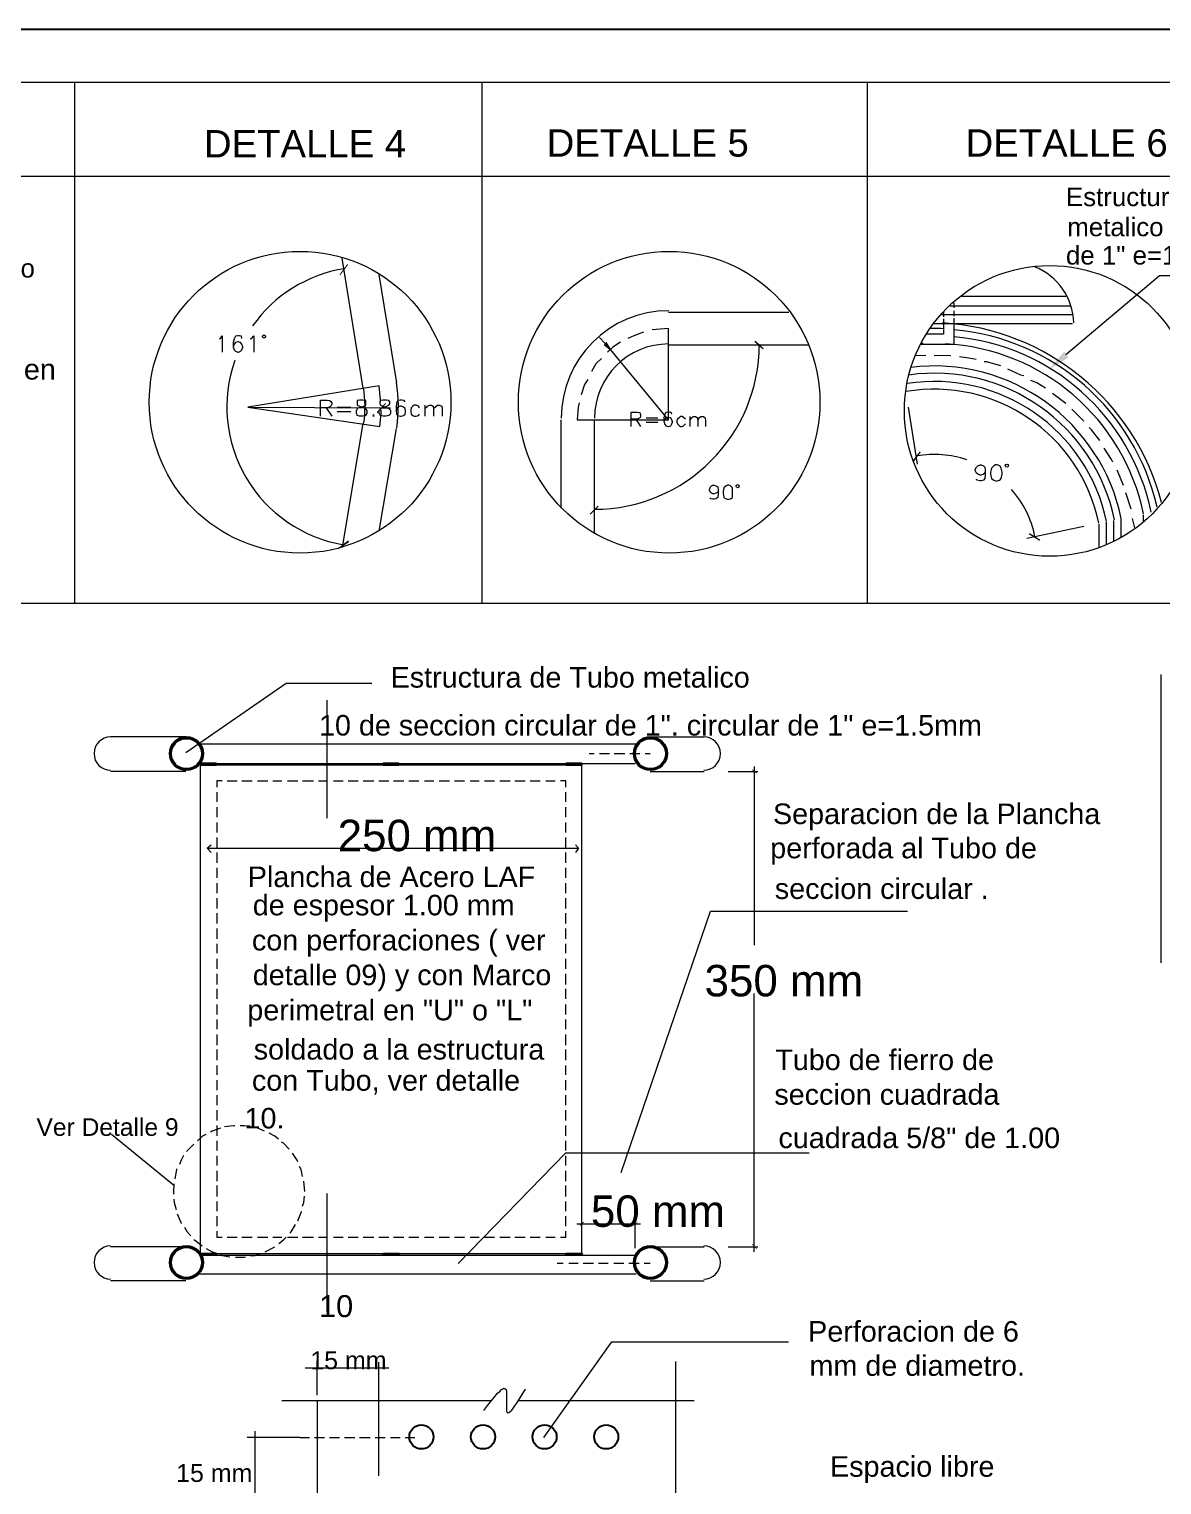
# Model space of a CAD drawing. Header units: inches. Extents: x 0.22 to 6.49, y 0.27 to 4.47.
# Drawn here: x 3.191 to 4.871, y 2.316 to 4.474 of the extents above; entities that cross this region are included whole.
import ezdxf

# ---------------------------------------------------------------- set-up
doc = ezdxf.new("R2010")
doc.units = ezdxf.units.IN
doc.header["$MEASUREMENT"] = 0
for name, color, linetype in [('PDF_PDF13_PDF6_PDF7_PIEZAS', 7, 'Continuous'), ('PDF_PDF13_PDF6_PDF9_0', 7, 'Continuous'), ('PDF_PDF13_PDF6_PDF9_COTAS', 7, 'Continuous'), ('PDF_PDF13_PDF6_PDF9_COTAS-01', 7, 'Continuous'), ('PDF_PDF13_PDF6_PDF9_CUBIERTA', 7, 'Continuous'), ('PDF_PDF13_PDF6_PDF9_DETALLE-LEVE', 7, 'Continuous'), ('PDF_PDF13_PDF6_PDF9_PIEZAS', 7, 'Continuous'), ('PDF_Texto', 7, 'Continuous')]:
    doc.layers.add(name, color=color, linetype=linetype)
doc.layers.add('PDF_PDF13_PDF6_PDF9_LINEAS COMPLEMENTARIAS', color=7, linetype='Continuous', true_color=0x7f7f7f)
doc.styles.add('PDF Arial', font='arial.ttf')

msp = doc.modelspace()

# ---------------------------------------------------------------- linework, layer by layer
at = {"layer": 'PDF_PDF13_PDF6_PDF7_PIEZAS', "lineweight": 25}
msp.add_lwpolyline([(6.4937, 4.4743), (6.4937, 0.2707), (0.2184, 0.2707), (0.2184, 4.4743)], close=True, dxfattribs=at)
at = {"layer": 'PDF_PDF13_PDF6_PDF9_0', "lineweight": 5}
for points in [[(0.2969, 3.6229), (0.2969, 4.3958), (6.4104, 4.3958)], [(4.7881, 3.7434), (4.7881, 3.7095)], [(4.799, 3.7454), (4.799, 3.7156)], [(4.8098, 3.7481), (4.8098, 3.7204)], [(3.6328, 3.3041), (3.6328, 3.4794)], [(4.0288, 3.3996), (4.0213, 3.3996)], [(4.0518, 3.3996), (4.0369, 3.3996)], [(4.0741, 3.3996), (4.0585, 3.3996)], [(4.0964, 3.3996), (4.0816, 3.3996)], [(4.112, 3.3996), (4.1046, 3.3996)], [(3.4772, 3.3596), (3.4691, 3.3596), (3.4691, 3.3502)], [(3.4846, 3.3596), (3.4995, 3.3596)], [(3.5063, 3.3596), (3.5218, 3.3596)], [(3.5293, 3.3596), (3.5449, 3.3596)], [(3.5523, 3.3596), (3.5658, 3.3596)], [(3.574, 3.3596), (3.5895, 3.3596)], [(3.5963, 3.3596), (3.6125, 3.3596)], [(3.62, 3.3596), (3.6335, 3.3596)], [(3.6423, 3.3596), (3.6565, 3.3596)], [(3.664, 3.3596), (3.6789, 3.3596)], [(3.6863, 3.3596), (3.7019, 3.3596)], [(3.7093, 3.3596), (3.7242, 3.3596)], [(3.731, 3.3596), (3.7465, 3.3596)], [(3.754, 3.3596), (3.7689, 3.3596)], [(3.777, 3.3596), (3.7912, 3.3596)], [(3.7987, 3.3596), (3.8142, 3.3596)], [(3.8217, 3.3596), (3.8366, 3.3596)], [(3.8447, 3.3596), (3.8582, 3.3596)], [(3.8663, 3.3596), (3.8812, 3.3596)], [(3.8887, 3.3596), (3.9042, 3.3596)], [(3.911, 3.3596), (3.9266, 3.3596)], [(3.934, 3.3596), (3.9489, 3.3596)], [(3.957, 3.3596), (3.9712, 3.3596)], [(3.9868, 3.3502), (3.9868, 3.3596), (3.9787, 3.3596)], [(3.4691, 3.3427), (3.4691, 3.3285)], [(3.9868, 3.3285), (3.9868, 3.3427)], [(3.4691, 3.3204), (3.4691, 3.3055)], [(3.9868, 3.3055), (3.9868, 3.3204)], [(3.4691, 3.298), (3.4691, 3.2832)], [(3.9868, 3.2832), (3.9868, 3.298)], [(3.4691, 3.2757), (3.4691, 3.2601)], [(3.9868, 3.2601), (3.9868, 3.2757)], [(3.4691, 3.2534), (3.4691, 3.2378)], [(3.9868, 3.2378), (3.9868, 3.2534)], [(3.4691, 3.2304), (3.4691, 3.2155)], [(3.9868, 3.2155), (3.9868, 3.2304)], [(3.4691, 3.208), (3.4691, 3.1931)], [(3.9868, 3.1931), (3.9868, 3.208)], [(3.4691, 3.1857), (3.4691, 3.1701)], [(3.9868, 3.1701), (3.9868, 3.1857)], [(3.4691, 3.1634), (3.4691, 3.1478)], [(3.9868, 3.1478), (3.9868, 3.1634)], [(3.4691, 3.1404), (3.4691, 3.1255)], [(3.9868, 3.1255), (3.9868, 3.1404)], [(3.4691, 3.118), (3.4691, 3.1038)], [(3.9868, 3.1038), (3.9868, 3.118)], [(3.4691, 3.0957), (3.4691, 3.0808)], [(3.9868, 3.0808), (3.9868, 3.0957)], [(3.4691, 3.0733), (3.4691, 3.0578)], [(3.9868, 3.0578), (3.9868, 3.0733)], [(3.4691, 3.051), (3.4691, 3.0361)], [(3.9868, 3.0361), (3.9868, 3.051)], [(3.4691, 3.028), (3.4691, 3.0131)], [(3.9868, 3.0131), (3.9868, 3.028)], [(3.4691, 3.0057), (3.4691, 2.9915)], [(3.9868, 2.9915), (3.9868, 3.0057)], [(3.4691, 2.9833), (3.4691, 2.9678)], [(3.9868, 2.9678), (3.9868, 2.9833)], [(3.4691, 2.961), (3.4691, 2.9454)], [(3.9868, 2.9454), (3.9868, 2.961)], [(3.4691, 2.9373), (3.4691, 2.9238)], [(3.9868, 2.9238), (3.9868, 2.9373)], [(3.4691, 2.9157), (3.4691, 2.9008)], [(3.9868, 2.9008), (3.9868, 2.9157)], [(3.4691, 2.8933), (3.4691, 2.8784)], [(3.9868, 2.8784), (3.9868, 2.8933)], [(3.4691, 2.871), (3.4691, 2.8561)], [(3.9868, 2.8561), (3.9868, 2.871)], [(3.4528, 2.8351), (3.4481, 2.8324), (3.4406, 2.8256)], [(3.4745, 2.8446), (3.4623, 2.8399), (3.4596, 2.8385)], [(3.4691, 2.8487), (3.4691, 2.8331)], [(3.4961, 2.848), (3.4941, 2.848), (3.4806, 2.8466)], [(3.5185, 2.8473), (3.5097, 2.848), (3.5036, 2.848)], [(3.5401, 2.8399), (3.5266, 2.8459)], [(3.5604, 2.8283), (3.555, 2.8324), (3.5469, 2.8371)], [(3.9868, 2.8331), (3.9868, 2.8487)], [(3.4352, 2.8209), (3.4251, 2.8108), (3.4244, 2.8101)], [(3.4691, 2.8256), (3.4691, 2.8114)], [(3.5767, 2.8135), (3.5679, 2.8223), (3.5652, 2.8236)], [(3.5895, 2.7945), (3.5882, 2.7972), (3.5814, 2.8074)], [(3.9868, 2.8114), (3.9868, 2.8256)], [(3.4196, 2.804), (3.4163, 2.7972), (3.4136, 2.7904)], [(3.4691, 2.8033), (3.4691, 2.7891)], [(3.5963, 2.7728), (3.5943, 2.783), (3.5916, 2.7877)], [(3.9868, 2.7891), (3.9868, 2.8033)], [(3.4102, 2.7844), (3.4095, 2.783), (3.4068, 2.7695)], [(3.4691, 2.781), (3.4691, 2.7661)], [(3.5997, 2.7505), (3.5983, 2.7661)], [(3.9868, 2.7661), (3.9868, 2.781)], [(3.4054, 2.762), (3.4048, 2.7505), (3.4048, 2.7465)], [(3.4691, 2.7593), (3.4691, 2.7431)], [(3.5963, 2.7289), (3.5983, 2.7343), (3.599, 2.7437)], [(3.6328, 2.5725), (3.6328, 2.7478)], [(3.9868, 2.7431), (3.9868, 2.7593)], [(3.4054, 2.739), (3.4061, 2.7343), (3.4088, 2.7241)], [(3.4691, 2.7356), (3.4691, 2.7214)], [(3.5895, 2.7072), (3.5943, 2.7194), (3.5949, 2.7214)], [(3.9868, 2.7214), (3.9868, 2.7356)], [(3.4102, 2.7174), (3.4163, 2.7038), (3.4169, 2.7031)], [(3.4691, 2.714), (3.4691, 2.6991)], [(3.5773, 2.6889), (3.5794, 2.691), (3.5861, 2.7018)], [(3.9868, 2.6991), (3.9868, 2.714)], [(3.421, 2.6977), (3.4251, 2.691), (3.4305, 2.6849)], [(3.4352, 2.6788), (3.4359, 2.6788), (3.4474, 2.67)], [(3.4691, 2.6916), (3.4691, 2.6822)], [(3.4691, 2.6828), (3.4772, 2.6828)], [(3.4846, 2.6828), (3.4995, 2.6828)], [(3.5063, 2.6828), (3.5218, 2.6828)], [(3.5293, 2.6828), (3.5449, 2.6828)], [(3.5523, 2.6828), (3.5658, 2.6828)], [(3.5611, 2.6734), (3.5679, 2.6788), (3.5719, 2.6828)], [(3.574, 2.6828), (3.5895, 2.6828)], [(3.5963, 2.6828), (3.6125, 2.6828)], [(3.62, 2.6828), (3.6335, 2.6828)], [(3.6423, 2.6828), (3.6565, 2.6828)], [(3.664, 2.6828), (3.6789, 2.6828)], [(3.6863, 2.6828), (3.7019, 2.6828)], [(3.7093, 2.6828), (3.7242, 2.6828)], [(3.731, 2.6828), (3.7465, 2.6828)], [(3.754, 2.6828), (3.7689, 2.6828)], [(3.777, 2.6828), (3.7912, 2.6828)], [(3.7987, 2.6828), (3.8142, 2.6828)], [(3.8217, 2.6828), (3.8366, 2.6828)], [(3.8447, 2.6828), (3.8582, 2.6828)], [(3.8663, 2.6828), (3.8812, 2.6828)], [(3.8887, 2.6828), (3.9042, 2.6828)], [(3.911, 2.6828), (3.9266, 2.6828)], [(3.934, 2.6828), (3.9489, 2.6828)], [(3.957, 2.6828), (3.9712, 2.6828)], [(3.9787, 2.6828), (3.9868, 2.6828)], [(3.9868, 2.6822), (3.9868, 2.6916)], [(3.4535, 2.6659), (3.4623, 2.6612), (3.4677, 2.6598)], [(3.4745, 2.6571), (3.4772, 2.6558), (3.4887, 2.6537)], [(3.5191, 2.6551), (3.5259, 2.6558), (3.534, 2.6585)], [(3.5408, 2.6612), (3.555, 2.6686)], [(3.4968, 2.6531), (3.5097, 2.6531), (3.5117, 2.6537)], [(3.9827, 2.6436), (3.9739, 2.6436)], [(4.0051, 2.6436), (3.9915, 2.6436)], [(4.0281, 2.6436), (4.0125, 2.6436)], [(4.0497, 2.6436), (4.0355, 2.6436)], [(4.0728, 2.6436), (4.0579, 2.6436)], [(4.0958, 2.6436), (4.0802, 2.6436)], [(4.112, 2.6436), (4.1032, 2.6436)], [(3.5922, 2.3857), (3.6064, 2.3857)], [(3.6139, 2.3857), (3.6288, 2.3857)], [(3.6362, 2.3857), (3.6511, 2.3857)], [(3.6586, 2.3857), (3.6741, 2.3857)], [(3.6809, 2.3857), (3.6965, 2.3857)], [(3.7039, 2.3857), (3.7188, 2.3857)], [(3.7269, 2.3857), (3.7411, 2.3857)], [(3.7486, 2.3857), (3.7628, 2.3857)]]:
    msp.add_lwpolyline(points, dxfattribs=at)
at = {"layer": 'PDF_PDF13_PDF6_PDF9_0', "lineweight": 18}
for points in [[(3.6545, 4.1346), (3.6856, 3.9417)], [(3.7093, 4.1102), (3.7357, 3.9498)], [(4.1391, 4.0547), (4.3178, 4.0547)], [(4.5323, 4.0378), (4.7381, 4.0378)], [(4.1019, 4.0249), (4.0876, 4.0195), (4.0788, 4.0155)], [(4.1391, 4.0303), (4.1208, 4.029), (4.1147, 4.0283)], [(4.068, 4.01), (4.0565, 4.0026), (4.0484, 3.9952)], [(4.1391, 4.006), (4.3469, 4.006)], [(4.0396, 3.9857), (4.0315, 3.9782), (4.0247, 3.9667)], [(4.5208, 3.9904), (4.5052, 3.9897)], [(4.558, 3.9897), (4.533, 3.9904)], [(4.5952, 3.9843), (4.5844, 3.9864), (4.5709, 3.9884)], [(4.6318, 3.9748), (4.6108, 3.9809), (4.6074, 3.9809)], [(4.0193, 3.9545), (4.0146, 3.9471), (4.0098, 3.9322)], [(4.6663, 3.96), (4.6616, 3.9613), (4.6426, 3.9701)], [(4.6981, 3.9417), (4.6853, 3.9498), (4.6765, 3.9532)], [(3.712, 3.9214), (3.712, 3.9248), (3.71, 3.9451)], [(4.7286, 3.9193), (4.7089, 3.9342)], [(3.7107, 3.8848), (3.7127, 3.9045), (3.7127, 3.9092)], [(4.0064, 3.92), (4.0051, 3.9139), (4.0037, 3.895)], [(4.755, 3.893), (4.7482, 3.8997), (4.7374, 3.9106)], [(3.6558, 3.7055), (3.6863, 3.8902)], [(3.9794, 3.895), (3.9794, 3.7637)], [(4.0288, 3.895), (4.0288, 3.7258)], [(4.0836, 3.8848), (4.0836, 3.9065), (4.0924, 3.9065), (4.0964, 3.9058), (4.0971, 3.9038), (4.0978, 3.9024), (4.0978, 3.9004), (4.0971, 3.8984), (4.0964, 3.8977), (4.0924, 3.8957), (4.0836, 3.8957)], [(4.0904, 3.8957), (4.0978, 3.8848)], [(4.1059, 3.8977), (4.1235, 3.8977)], [(4.1059, 3.8916), (4.1235, 3.8916)], [(4.1438, 3.9031), (4.1431, 3.9058), (4.1404, 3.9065), (4.1384, 3.9065), (4.135, 3.9058), (4.133, 3.9024), (4.1323, 3.8977), (4.1323, 3.893), (4.133, 3.8889), (4.135, 3.8862), (4.1384, 3.8848), (4.1391, 3.8848), (4.1425, 3.8862), (4.1438, 3.8889), (4.1452, 3.8916), (4.1452, 3.893), (4.1438, 3.8943), (4.1425, 3.8977), (4.1391, 3.8984), (4.1384, 3.8984), (4.135, 3.8977), (4.133, 3.8943), (4.1323, 3.893)], [(4.1641, 3.8957), (4.1614, 3.8984), (4.1594, 3.8997), (4.1567, 3.8997), (4.1553, 3.8984), (4.1526, 3.8957), (4.1513, 3.8936), (4.1513, 3.8916), (4.1526, 3.8889), (4.1553, 3.8862), (4.1567, 3.8848), (4.1594, 3.8848), (4.1614, 3.8862), (4.1641, 3.8889)], [(4.1709, 3.8997), (4.1709, 3.8848)], [(4.1709, 3.8943), (4.1743, 3.8984), (4.1756, 3.8997), (4.179, 3.8997), (4.1817, 3.8984), (4.1824, 3.8943), (4.1824, 3.8848)], [(4.1824, 3.8943), (4.1851, 3.8984), (4.1871, 3.8997), (4.1912, 3.8997), (4.1932, 3.8984), (4.1939, 3.8943), (4.1939, 3.8848)], [(3.71, 3.7298), (3.7357, 3.8821)], [(4.7787, 3.8645), (4.7665, 3.8801), (4.7631, 3.8835)], [(4.7983, 3.832), (4.7963, 3.8361), (4.7854, 3.853)], [(4.8139, 3.7975), (4.8084, 3.8111), (4.8044, 3.8205)], [(4.2129, 3.7908), (4.2122, 3.7874), (4.2095, 3.786), (4.2068, 3.7853), (4.2047, 3.7853), (4.2027, 3.786), (4.2013, 3.7874), (4.2, 3.7908), (4.2, 3.7914), (4.2013, 3.7955), (4.2027, 3.7968), (4.2047, 3.7982), (4.2068, 3.7982), (4.2095, 3.7968), (4.2122, 3.7955), (4.2129, 3.7908), (4.2129, 3.786), (4.2122, 3.7799), (4.2095, 3.7779), (4.2068, 3.7772), (4.2047, 3.7772), (4.2013, 3.7779), (4.2013, 3.7793)], [(4.8254, 3.7623), (4.8172, 3.7867)], [(4.7773, 3.74), (4.7773, 3.7055)], [(4.8308, 3.7346), (4.8274, 3.7488)], [(4.843, 3.7542), (4.843, 3.7447)], [(4.8694, 3.5173), (4.8694, 3.0896)], [(3.423, 3.4246), (3.3114, 3.4246)], [(4.112, 3.4246), (4.1919, 3.4246)], [(3.423, 3.3732), (3.3114, 3.3732)], [(3.4447, 3.3847), (3.4447, 2.6578)], [(3.4447, 3.3833), (4.0105, 3.3833)], [(4.0105, 2.6578), (4.0105, 3.3847)], [(4.112, 3.3732), (4.1919, 3.3732)], [(3.423, 2.6686), (3.3114, 2.6686)], [(3.4447, 2.6585), (4.0105, 2.6585)], [(4.112, 2.6686), (4.1919, 2.6686)], [(3.423, 2.6179), (3.3114, 2.6179)], [(4.112, 2.6179), (4.1919, 2.6179)]]:
    msp.add_lwpolyline(points, dxfattribs=at)
at = {"layer": 'PDF_PDF13_PDF6_PDF9_0', "lineweight": 13}
for points in [[(4.7286, 3.9918), (4.8673, 4.1089)], [(4.556, 4.0642), (4.7347, 4.0642)], [(4.5621, 4.0682), (4.5621, 4.0608)], [(4.5736, 4.0784), (4.7286, 4.0784)], [(4.5621, 4.0459), (4.5621, 4.0378), (4.5621, 4.0067), (4.5127, 4.0067)], [(4.5445, 4.0513), (4.7374, 4.0513)], [(4.5472, 4.0554), (4.5472, 4.0479)], [(4.5472, 4.0446), (4.5472, 4.0378), (4.5472, 4.031)], [(4.5621, 4.0567), (4.5621, 4.0486)], [(4.0037, 3.895), (4.1391, 3.895), (4.1391, 4.0303)], [(4.0437, 4.0067), (4.0531, 3.9992), (4.045, 4.008), (4.0369, 4.0168)], [(4.5472, 4.029), (4.5472, 4.0222), (4.5215, 4.0222)], [(4.1391, 3.895), (4.0531, 3.9992), (4.0464, 4.0094)], [(3.423, 3.4016), (3.5719, 3.5045), (3.6992, 3.5045)], [(4.2277, 3.3732), (4.2717, 3.3732)], [(4.2663, 3.3806), (4.2663, 3.116)], [(3.4548, 3.2595), (4.0058, 3.2595), (4.001, 3.2649)], [(3.4609, 3.2534), (3.4548, 3.2595), (3.4609, 3.2649)], [(4.0058, 3.2595), (4.001, 3.2534)], [(4.0687, 2.7789), (4.2013, 3.1661), (4.4937, 3.1661)], [(4.2663, 2.6612), (4.2663, 3.0442)], [(3.4048, 2.76), (3.3127, 2.8351)], [(3.8271, 2.6436), (3.9868, 2.808), (4.3475, 2.808)], [(4.003, 2.7025), (4.0978, 2.7025)], [(4.0105, 2.6679), (4.0105, 2.7072)], [(4.0897, 2.6666), (4.0897, 2.7072)], [(4.2277, 2.6686), (4.2717, 2.6686)], [(3.9543, 2.3857), (4.0552, 2.5278), (4.3171, 2.5278)]]:
    msp.add_lwpolyline(points, dxfattribs=at)
at = {"layer": 'PDF_PDF13_PDF6_PDF9_0', "lineweight": 18}
msp.add_lwpolyline([(4.2264, 3.7982), (4.2244, 3.7968), (4.221, 3.7941), (4.2203, 3.7887), (4.2203, 3.786), (4.221, 3.7799), (4.2244, 3.7779), (4.2264, 3.7772), (4.2284, 3.7772), (4.2311, 3.7779), (4.2338, 3.7799), (4.2338, 3.786), (4.2338, 3.7887), (4.2338, 3.7941), (4.2311, 3.7968), (4.2284, 3.7982)], close=True, dxfattribs=at)
at = {"layer": 'PDF_PDF13_PDF6_PDF9_0', "lineweight": 5}
for centre, radius in [((3.5926, 3.921), 0.2237), ((4.1401, 3.921), 0.2237), ((4.7045, 3.9082), 0.2156)]:
    msp.add_circle(centre, radius, dxfattribs=at)
at = {"layer": 'PDF_PDF13_PDF6_PDF9_0', "lineweight": 18}
msp.add_circle((4.2416, 3.7965), 0.00237, dxfattribs=at)
for centre, radius, start, end in [((4.6484, 4.0366), 0.0917, 1.2473, 68.5536), ((4.1394, 3.8974), 0.1594, 90, 180), ((4.5245, 3.6815), 0.3577, 14.7436, 86.6437), ((4.1394, 3.8974), 0.11, 90.0001, 179.9999), ((3.5161, 3.9149), 0.1729, 351.7002, 9.1515), ((3.5161, 3.9149), 0.2223, 351.6998, 9.1518), ((4.5333, 3.6909), 0.2494, 11.7719, 99.7119), ((3.3117, 3.3999), 0.0247, 90.0004, 269.9996), ((4.1915, 3.3999), 0.0247, 270.0004, 89.9996), ((3.3117, 2.6453), 0.0247, 90.0001, 269.9999), ((4.1915, 2.6453), 0.0247, 270.0001, 89.9999)]:
    msp.add_arc(centre, radius, start, end, dxfattribs=at)
at = {"layer": 'PDF_PDF13_PDF6_PDF9_0', "lineweight": 5}
for centre, radius, start, end in [((4.5333, 3.6915), 0.3389, 87.5017, 91.0545), ((4.5333, 3.6909), 0.3387, 12.7168, 85.1), ((4.5333, 3.6909), 0.3286, 11.7718, 84.9299), ((4.5323, 3.7071), 0.3016, 92.9056, 93.6412), ((4.5333, 3.6909), 0.3171, 11.7718, 87.0777), ((4.5326, 3.6909), 0.2839, 11.7444, 96.9434), ((4.5333, 3.6909), 0.2609, 11.7719, 98.8715), ((4.5333, 3.6909), 0.2731, 11.772, 97.954)]:
    msp.add_arc(centre, radius, start, end, dxfattribs=at)
at = {"layer": 'PDF_PDF13_PDF6_PDF9_0', "lineweight": 13}
msp.add_arc((4.0291, 4.007), 0.2447, 270, 360, dxfattribs=at)
at = {"layer": 'PDF_PDF13_PDF6_PDF9_0', "transparency": 33554559}
for points in [[(4.2805, 4.0006), (4.2663, 4.0107), (4.2684, 4.0121)], [(4.2792, 3.9992), (4.2805, 4.0006), (4.2663, 4.0107)], [(4.732, 3.987), (4.7035, 3.9701), (4.7259, 3.9958)], [(4.0342, 3.7677), (4.0234, 3.7542), (4.022, 3.7556)], [(4.0355, 3.7664), (4.0342, 3.7677), (4.0234, 3.7542)], [(4.2704, 3.3711), (4.2629, 3.3759), (4.2636, 3.3766)], [(4.2697, 3.3705), (4.2704, 3.3711), (4.2629, 3.3759)], [(4.0132, 2.7058), (4.0085, 2.6998), (4.0071, 2.6998)], [(4.0139, 2.7052), (4.0132, 2.7058), (4.0085, 2.6998)], [(4.087, 2.6998), (4.0876, 2.6998), (4.0924, 2.7058)], [(4.0876, 2.6998), (4.0924, 2.7058), (4.0931, 2.7052)], [(4.2636, 2.6727), (4.2629, 2.672), (4.2704, 2.6659)], [(4.2629, 2.672), (4.2704, 2.6659), (4.2697, 2.6652)]]:
    msp.add_solid(points, dxfattribs=at)
at = {"layer": 'PDF_PDF13_PDF6_PDF9_COTAS', "lineweight": 5}
msp.add_lwpolyline([(0.2969, 4.3958), (6.4145, 4.3958), (6.4145, 0.3499), (0.2969, 0.3499)], close=True, dxfattribs=at)
for points in [[(3.6004, 2.4893), (3.7242, 2.4893)], [(3.6179, 2.4487), (3.6179, 2.4994)], [(3.7093, 2.3289), (3.7093, 2.4974)], [(3.5922, 2.3857), (3.5144, 2.3857)], [(3.5259, 1.9891), (3.5259, 2.3952)]]:
    msp.add_lwpolyline(points, dxfattribs=at)
at = {"layer": 'PDF_PDF13_PDF6_PDF9_COTAS-01', "lineweight": 13}
for points in [[(4.8673, 4.1089), (4.9323, 4.1089)], [(3.71, 3.9451), (3.5151, 3.9139), (3.7107, 3.8848)], [(3.5151, 3.9139), (3.7127, 3.9126), (3.7269, 3.9126)], [(4.4944, 3.9139), (4.5079, 3.8293)], [(4.755, 3.7366), (4.6704, 3.719)]]:
    msp.add_lwpolyline(points, dxfattribs=at)
at = {"layer": 'PDF_PDF13_PDF6_PDF9_COTAS-01', "lineweight": 18}
for points in [[(3.4731, 4.0148), (3.4745, 4.0155), (3.4772, 4.0195), (3.4772, 3.9952)], [(3.5063, 4.0155), (3.5056, 4.0188), (3.5029, 4.0195), (3.5002, 4.0195), (3.4968, 4.0188), (3.4948, 4.0148), (3.4934, 4.0094), (3.4934, 4.0033), (3.4948, 3.9985), (3.4968, 3.9965), (3.5002, 3.9952), (3.5015, 3.9952), (3.5042, 3.9965), (3.5063, 3.9985), (3.5076, 4.0026), (3.5076, 4.0033), (3.5063, 4.0073), (3.5042, 4.0094), (3.5015, 4.0107), (3.5002, 4.0107), (3.4968, 4.0094), (3.4948, 4.0073), (3.4934, 4.0033)], [(3.5185, 4.0148), (3.5205, 4.0155), (3.5239, 4.0195), (3.5239, 3.9952)], [(3.6227, 3.9004), (3.6227, 3.9241), (3.6328, 3.9241), (3.6362, 3.9234), (3.6383, 3.9221), (3.6396, 3.92), (3.6396, 3.918), (3.6383, 3.9153), (3.6362, 3.9139), (3.6328, 3.9126), (3.6227, 3.9126)], [(3.6315, 3.9126), (3.6396, 3.9004)], [(3.6477, 3.9139), (3.668, 3.9139)], [(3.7486, 3.9214), (3.7472, 3.9234), (3.7438, 3.9241), (3.7411, 3.9241), (3.7377, 3.9234), (3.7357, 3.92), (3.735, 3.9139), (3.735, 3.9085), (3.7357, 3.9031), (3.7377, 3.9011), (3.7411, 3.9004), (3.7425, 3.9004), (3.7459, 3.9011), (3.7486, 3.9031), (3.7492, 3.9072), (3.7492, 3.9085), (3.7486, 3.9119), (3.7459, 3.9139), (3.7425, 3.9153), (3.7411, 3.9153), (3.7377, 3.9139), (3.7357, 3.9119), (3.735, 3.9085)], [(3.7696, 3.9126), (3.7682, 3.9153), (3.7648, 3.9166), (3.7621, 3.9166), (3.7601, 3.9153), (3.7574, 3.9126), (3.7567, 3.9092), (3.7567, 3.9072), (3.7574, 3.9031), (3.7601, 3.9011), (3.7621, 3.9004), (3.7648, 3.9004), (3.7682, 3.9011), (3.7696, 3.9031)], [(3.7777, 3.9166), (3.7777, 3.9004)], [(3.7777, 3.9119), (3.7817, 3.9153), (3.7844, 3.9166), (3.7878, 3.9166), (3.7899, 3.9153), (3.7905, 3.9119), (3.7905, 3.9004)], [(3.7905, 3.9119), (3.7946, 3.9153), (3.7966, 3.9166), (3.7993, 3.9166), (3.8027, 3.9153), (3.8034, 3.9119), (3.8034, 3.9004)], [(3.6477, 3.9072), (3.668, 3.9072)], [(4.6088, 3.8199), (4.6081, 3.8158), (4.6061, 3.8144), (4.6027, 3.8131), (4.6013, 3.8131), (4.598, 3.8144), (4.5959, 3.8158), (4.5939, 3.8199), (4.5939, 3.8212), (4.5959, 3.8246), (4.598, 3.8266), (4.6013, 3.828), (4.6027, 3.828), (4.6061, 3.8266), (4.6081, 3.8246), (4.6088, 3.8199), (4.6088, 3.8144), (4.6081, 3.8077), (4.6061, 3.8056), (4.6027, 3.8043), (4.6007, 3.8043), (4.5966, 3.8056), (4.5959, 3.807)]]:
    msp.add_lwpolyline(points, dxfattribs=at)
for points in [[(3.6809, 3.9241), (3.6775, 3.9234), (3.6775, 3.9214), (3.6775, 3.9187), (3.6775, 3.9166), (3.6809, 3.9153), (3.685, 3.9139), (3.689, 3.9126), (3.6904, 3.9106), (3.6917, 3.9085), (3.6917, 3.9045), (3.6904, 3.9024), (3.6904, 3.9011), (3.6856, 3.9004), (3.6809, 3.9004), (3.6775, 3.9011), (3.6775, 3.9024), (3.6762, 3.9045), (3.6762, 3.9085), (3.6775, 3.9106), (3.6789, 3.9126), (3.6822, 3.9139), (3.687, 3.9153), (3.6904, 3.9166), (3.6904, 3.9187), (3.6904, 3.9214), (3.6904, 3.9234), (3.6856, 3.9241)], [(3.7161, 3.9241), (3.712, 3.9234), (3.7107, 3.9214), (3.7107, 3.9187), (3.712, 3.9166), (3.7147, 3.9153), (3.7195, 3.9139), (3.7235, 3.9126), (3.7256, 3.9106), (3.7269, 3.9085), (3.7269, 3.9045), (3.7256, 3.9024), (3.7242, 3.9011), (3.7201, 3.9004), (3.7161, 3.9004), (3.712, 3.9011), (3.7107, 3.9024), (3.71, 3.9045), (3.71, 3.9085), (3.7107, 3.9106), (3.7134, 3.9126), (3.7174, 3.9139), (3.7215, 3.9153), (3.7242, 3.9166), (3.7256, 3.9187), (3.7256, 3.9214), (3.7242, 3.9234), (3.7201, 3.9241)], [(3.7012, 3.9024), (3.7005, 3.9011), (3.7012, 3.9004), (3.7025, 3.9011)], [(4.6243, 3.828), (4.6216, 3.8266), (4.6183, 3.8232), (4.6169, 3.8172), (4.6169, 3.8144), (4.6183, 3.8077), (4.6216, 3.8056), (4.6243, 3.8043), (4.6264, 3.8043), (4.6304, 3.8056), (4.6325, 3.8077), (4.6338, 3.8144), (4.6338, 3.8172), (4.6325, 3.8232), (4.6304, 3.8266), (4.6264, 3.828)]]:
    msp.add_lwpolyline(points, close=True, dxfattribs=at)
for centre in [(3.5391, 4.0185), (4.6409, 3.827)]:
    msp.add_circle(centre, 0.00237, dxfattribs=at)
at = {"layer": 'PDF_PDF13_PDF6_PDF9_COTAS-01', "lineweight": 13}
for centre, radius, start, end in [((3.6914, 3.9143), 0.2074, 99.2009, 144.7173), ((3.6914, 3.9143), 0.2074, 160.6641, 260.5243), ((4.5333, 3.6909), 0.1526, 71.5373, 99.712), ((4.5333, 3.6909), 0.1526, 11.7719, 41.2593)]:
    msp.add_arc(centre, radius, start, end, dxfattribs=at)
at = {"layer": 'PDF_PDF13_PDF6_PDF9_COTAS-01', "transparency": 33554559}
for points in [[(3.6511, 4.1102), (3.6518, 4.1089), (3.6626, 4.1258)], [(3.6518, 4.1089), (3.6626, 4.1258), (3.664, 4.1251)], [(3.7195, 3.92), (3.7073, 3.9045), (3.7066, 3.9065)], [(3.7201, 3.9187), (3.7195, 3.92), (3.7073, 3.9045)], [(4.512, 3.8483), (4.5025, 3.832), (4.5005, 3.8334)], [(4.5134, 3.8469), (4.512, 3.8483), (4.5025, 3.832)], [(3.6484, 3.7041), (3.6491, 3.7028), (3.664, 3.7163)], [(3.6491, 3.7028), (3.664, 3.7163), (3.6653, 3.7136)], [(4.6744, 3.7271), (4.6738, 3.7251), (4.6907, 3.717)], [(4.6738, 3.7251), (4.6907, 3.717), (4.6893, 3.7156)]]:
    msp.add_solid(points, dxfattribs=at)
at = {"layer": 'PDF_PDF13_PDF6_PDF9_CUBIERTA', "lineweight": 13}
for points in [[(3.4433, 3.4145), (4.091, 3.4145)], [(3.4447, 3.3854), (4.0897, 3.3854)], [(3.4447, 2.6564), (4.0897, 2.6564)], [(3.4433, 2.6287), (4.091, 2.6287)], [(3.6179, 2.4405), (3.6179, 2.0006), (4.1499, 2.0006)]]:
    msp.add_lwpolyline(points, dxfattribs=at)
at = {"layer": 'PDF_PDF13_PDF6_PDF9_DETALLE-LEVE', "lineweight": 5}
for points in [[(4.1499, 2.2693), (4.1499, 2.4987)], [(3.5658, 2.4405), (3.8751, 2.4405)], [(3.865, 2.4257), (3.8724, 2.4358), (3.8799, 2.4446), (3.8853, 2.4514), (3.8887, 2.4541), (3.8914, 2.4568), (3.8934, 2.4581), (3.8948, 2.4588), (3.8968, 2.4581), (3.8981, 2.4568), (3.8988, 2.4534), (3.8988, 2.45), (3.8988, 2.4412), (3.8988, 2.4324), (3.8988, 2.4284), (3.8988, 2.425), (3.8995, 2.4236), (3.9008, 2.4223), (3.9022, 2.4229), (3.9042, 2.4243), (3.9069, 2.4263), (3.909, 2.4297), (3.9144, 2.4378), (3.9205, 2.4473), (3.9272, 2.4575)], [(3.9157, 2.4405), (4.177, 2.4405)]]:
    msp.add_lwpolyline(points, dxfattribs=at)
at = {"layer": 'PDF_PDF13_PDF6_PDF9_LINEAS COMPLEMENTARIAS', "lineweight": 5}
for points in [[(3.2586, 3.6229), (3.2586, 4.3958)], [(3.8629, 3.6229), (3.8629, 4.3958)], [(4.4342, 3.6229), (4.4342, 4.3958)], [(0.2969, 4.2564), (6.4104, 4.2564)], [(0.2969, 3.6229), (6.4104, 3.6229)]]:
    msp.add_lwpolyline(points, dxfattribs=at)
at = {"layer": 'PDF_PDF13_PDF6_PDF9_PIEZAS', "lineweight": 25}
for points in [[(3.4447, 3.3833), (3.4684, 3.3833), (3.4684, 3.3854), (3.4447, 3.3854)], [(3.7161, 3.3833), (3.7391, 3.3833), (3.7391, 3.3854), (3.7161, 3.3854)], [(3.9875, 3.3833), (4.0105, 3.3833), (4.0105, 3.3854), (3.9875, 3.3854)], [(3.4447, 2.6585), (3.4684, 2.6585), (3.4684, 2.6564), (3.4447, 2.6564)], [(3.7161, 2.6585), (3.7391, 2.6585), (3.7391, 2.6564), (3.7161, 2.6564)], [(3.9875, 2.6585), (4.0105, 2.6585), (4.0105, 2.6564), (3.9875, 2.6564)]]:
    msp.add_lwpolyline(points, close=True, dxfattribs=at)
for centre, radius in [((3.424, 3.3999), 0.0247), ((3.424, 3.3999), 0.0227), ((4.1123, 3.3999), 0.0247), ((4.1123, 3.3999), 0.0227), ((3.424, 2.6453), 0.0247), ((3.424, 2.6453), 0.0227), ((4.1123, 2.6453), 0.0247), ((4.1123, 2.6453), 0.0227), ((3.7726, 2.3867), 0.0179), ((3.864, 2.3867), 0.0179), ((3.9553, 2.3867), 0.0179), ((4.0467, 2.3867), 0.0179)]:
    msp.add_circle(centre, radius, dxfattribs=at)
at = {"layer": 'PDF_PDF13_PDF6_PDF9_PIEZAS', "transparency": 33554559}
for points in [[(3.4684, 3.3854), (3.4447, 3.3854), (3.4684, 3.3833)], [(3.4447, 3.3854), (3.4684, 3.3833), (3.4447, 3.3833)], [(3.7391, 3.3854), (3.7161, 3.3854), (3.7391, 3.3833)], [(3.7161, 3.3854), (3.7391, 3.3833), (3.7161, 3.3833)], [(4.0105, 3.3854), (3.9875, 3.3854), (4.0105, 3.3833)], [(3.9875, 3.3854), (4.0105, 3.3833), (3.9875, 3.3833)], [(3.4684, 2.6585), (3.4447, 2.6585), (3.4684, 2.6564)], [(3.4447, 2.6585), (3.4684, 2.6564), (3.4447, 2.6564)], [(3.7391, 2.6585), (3.7161, 2.6585), (3.7391, 2.6564)], [(3.7161, 2.6585), (3.7391, 2.6564), (3.7161, 2.6564)], [(4.0105, 2.6585), (3.9875, 2.6585), (4.0105, 2.6564)], [(3.9875, 2.6585), (4.0105, 2.6564), (3.9875, 2.6564)]]:
    msp.add_solid(points, dxfattribs=at)

# ---------------------------------------------------------------- texts
at = {"layer": 'PDF_Texto', "attachment_point": 7, "style": 'PDF Arial'}
for s, insert, char_height in [('DETALLE 4', (3.4501, 4.284), 0.04065), ('DETALLE 5', (3.9584, 4.2846), 0.04065), ('DETALLE 6', (4.5797, 4.2846), 0.04065), ('Estructura de Tubo', (4.7286, 4.2114), 0.027446), ('metalico seccion circular', (4.7306, 4.1668), 0.027446), ('de 1" e=1.5mm', (4.7286, 4.1248), 0.027446), ('Ceja de Polipropileno', (2.8349, 4.0977), 0.027446), ('Regatón inyectado en', (2.8159, 3.9454), 0.030497), ('Estructura de Tubo metalico', (3.7269, 3.4974), 0.030497), ('10 de seccion circular de 1". circular de 1" e=1.5mm', (3.6207, 3.4263), 0.030497), ('Separacion de la Plancha', (4.2941, 3.2862), 0.030497), ('250 mm', (3.6484, 3.2546), 0.04661), ('perforada al Tubo de', (4.29, 3.2355), 0.030497), ('Plancha de Acero LAF', (3.5151, 3.2016), 0.030497), ('seccion circular .', (4.2968, 3.184), 0.030497), ('de espesor 1.00 mm', (3.5225, 3.1509), 0.030497), ('con perforaciones ( ver', (3.5212, 3.0988), 0.030497), ('detalle 09) y con Marco', (3.5225, 3.0473), 0.030497), ('350 mm', (4.1926, 3.0393), 0.04661), ('perimetral en "U" o "L"', (3.5144, 2.9952), 0.030497), ('soldado a la estructura', (3.5239, 2.9458), 0.030497), ('Tubo de fierro de', (4.2975, 2.9302), 0.030497), ('con Tubo, ver detalle', (3.5212, 2.8944), 0.030497), ('seccion cuadrada', (4.2961, 2.8788), 0.030497), ('10.', (3.5103, 2.8436), 0.0305), ('Ver Detalle 9', (3.2017, 2.8327), 0.026099), ('cuadrada 5/8" de 1.00', (4.3022, 2.8145), 0.030497), ('50 mm', (4.024, 2.6975), 0.04661), ('10', (3.6207, 2.5638), 0.03262), ('Perforacion de 6', (4.3462, 2.5275), 0.030497), ('15 mm', (3.6078, 2.4867), 0.02649), ('mm de diametro.', (4.3482, 2.4768), 0.030497), ('Espacio libre', (4.3787, 2.3184), 0.030497), ('15 mm', (3.4088, 2.3195), 0.02649)]:
    msp.add_mtext(s, dxfattribs=dict(at, insert=insert, char_height=char_height))

doc.saveas('drawing.dxf')
